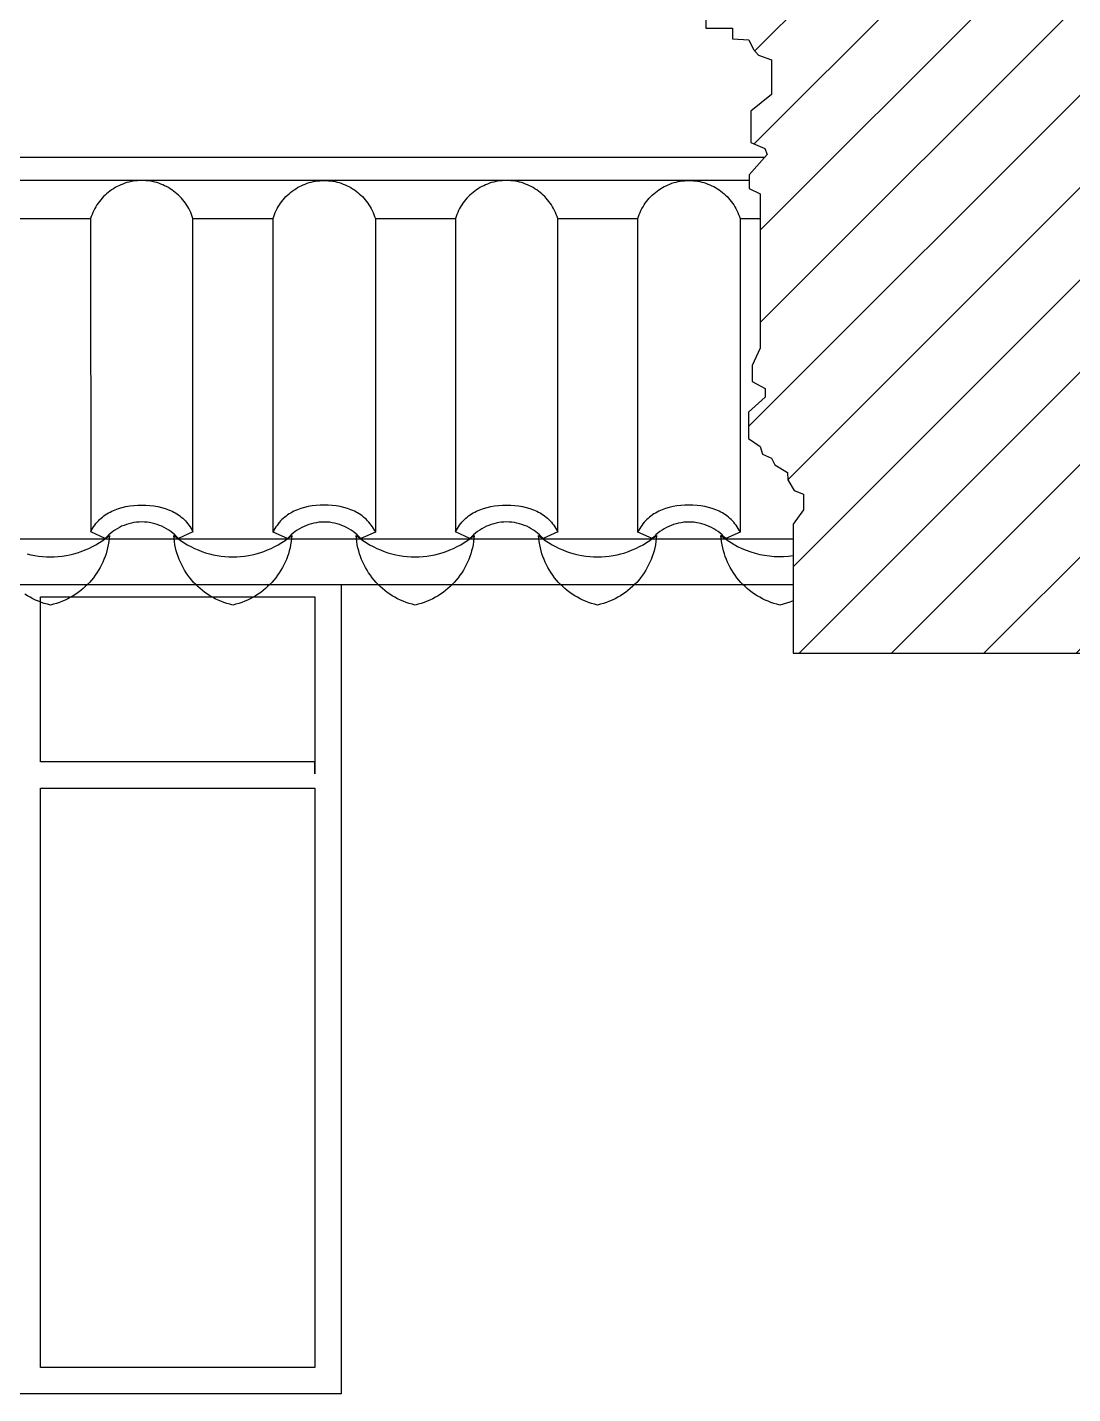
# Model space of a CAD drawing. Extents: x -20250 to 331240, y -699 to 63168.
# Drawn here: x 316214 to 318215, y 8701 to 11317 of the extents above; entities that cross this region are included whole.
import ezdxf

# ---------------------------------------------------------------- set-up
doc = ezdxf.new("R2010")
doc.units = 0
doc.header["$LTSCALE"] = 1000
doc.header["$MEASUREMENT"] = 0
for name, color, linetype in [('PUB_HATCH', 8, 'Continuous'), ('WALL', 9, 'Continuous'), ('窗', 4, 'Continuous')]:
    doc.layers.add(name, color=color, linetype=linetype)
doc.layers.add('瓦', color=7, linetype='Continuous', true_color=0x57e157)

msp = doc.modelspace()

# ---------------------------------------------------------------- hatches: boundary and pattern name
at = {"layer": 'PUB_HATCH'}
h = msp.add_hatch(dxfattribs=at)
h.set_pattern_fill('普通砖', color=256, scale=50, style=0)
h.set_pattern_definition([(45, (-59853.03, 80703.54), (-88.388383, 88.388383), [])])
h.paths.add_polyline_path([(319612.8, 10985.4), (320504.1, 10985.4), (320504.1, 10842.4), (320605.9, 10842.4), (320605.9, 10985.4), (321465, 10985.4), (321465, 10842.4), (321566.8, 10842.4), (321566.8, 10985.4), (322431.7, 10985.4), (322431.7, 10842.4), (322533.5, 10842.4), (322533.5, 10985.4), (323392.1, 10985.4), (323392.1, 10842.4), (323493.9, 10842.4), (323493.9, 10985.4), (324321.9, 10985.4), (324321.9, 10678.1), (324321.9, 10678.1), (324321.9, 10344.9), (324521.8, 10344.9), (324521.8, 10985.4), (324621.8, 10985.4), (324621.8, 11901.2), (324691.8, 11901.2), (324691.8, 11977.2), (324621.8, 11977.2), (324521.8, 11977.2), (324521.8, 11017.9), (318652.9, 11017.9), (318652.9, 13967.1), (318650.1, 13966.3), (318645.9, 13965.3), (318641.6, 13964.6), (318637.2, 13964), (318632.8, 13963.7), (318625.7, 13963.5), (318619.4, 13964), (318615.1, 13964.6), (318610.8, 13965.3), (318606.6, 13966.3), (318602.4, 13967.5), (318598.4, 13968.8), (318594.4, 13970.4), (318590.6, 13972.2), (318586.8, 13974.1), (318583.2, 13976.2), (318579.6, 13978.4), (318576.2, 13980.9), (318572.9, 13983.5), (318569.8, 13986.2), (318566.7, 13989.1), (318562.2, 13993.8), (318557.1, 14000.4), (318553.8, 14005.5), (318551.7, 14009.2), (318549.8, 14012.9), (318548.1, 14016.7), (318546.5, 14020.7), (318545.1, 14024.8), (318544, 14028.9), (318543, 14033.1), (318542.2, 14037.4), (318541.7, 14041.7), (318541.3, 14046.2), (318541.2, 14050.7), (318541.3, 14055.1), (318541.7, 14059.6), (318542.2, 14063.9), (318543, 14068.2), (318544, 14072.4), (318545.1, 14076.5), (318546.5, 14080.6), (318548.1, 14084.5), (318549.8, 14088.4), (318551.7, 14092.2), (318555, 14097.8), (318558.5, 14102.7), (318561.1, 14106), (318565.4, 14110.9), (318571.4, 14116.7), (318578, 14121.9), (318583.2, 14125.1), (318586.8, 14127.2), (318590.6, 14129.2), (318594.4, 14130.9), (318598.4, 14132.5), (318602.4, 14133.8), (318606.6, 14135), (318610.8, 14136), (318615.1, 14136.7), (318619.4, 14137.3), (318623.8, 14137.6), (318628.3, 14137.7), (318635.4, 14137.5), (318641.6, 14136.7), (318645.9, 14136), (318652.9, 14134.3), (318652.9, 14151.6), (319433.5, 14509.7), (319493.8, 14538.2), (319495.4, 14540.6), (319498, 14543.8), (319500.8, 14547), (319505.3, 14551.8), (319511.6, 14557.2), (319516.5, 14560.7), (319520.1, 14562.9), (319525.7, 14566.2), (319531.3, 14568.7), (319535.3, 14570.3), (319539.3, 14571.7), (319543.5, 14572.8), (319547.7, 14573.8), (319552, 14574.6), (319556.3, 14575.1), (319563.3, 14575.6), (319572.1, 14575.4), (320059.5, 14806.5), (320553.1, 15046.2), (320555.6, 15048.8), (320558.6, 15051.7), (320561.8, 15054.4), (320565.1, 15057), (320568.5, 15059.5), (320572, 15061.7), (320577.7, 15064.9), (320583.3, 15067.5), (320587.2, 15069.1), (320593.6, 15071.2), (320602, 15073.1), (320610.7, 15074.2), (320616.9, 15077.2), (321262.9, 15364.3), (321358.7, 15412.8), (321447.4, 15479.4), (321610.9, 15589.3), (321943.4, 15353), (322525.8, 15015.2), (322579.5, 14985.3), (322585.5, 14984.2), (322589.7, 14983.3), (322593.8, 14982.1), (322597.8, 14980.7), (322601.8, 14979.2), (322605.7, 14977.4), (322609.4, 14975.5), (322615.1, 14972.2), (322620, 14968.7), (322625.1, 14964.7), (322629.5, 14960.5), (322633.9, 14955.8), (322635.1, 14954.4), (323113, 14688.1), (323441.1, 14519), (323443.8, 14518.8), (323450.7, 14517.9), (323459.2, 14515.9), (323464.9, 14514), (323468.8, 14512.4), (323474.9, 14509.7), (323482.2, 14505.4), (323487, 14501.9), (323492.1, 14497.9), (323498.2, 14492.1), (323502.2, 14487.5), (323729.4, 14370.4), (324690.1, 13888.3), (324694.3, 13889.3), (324698.6, 13890.1), (324702.9, 13890.6), (324707.4, 13890.9), (324711.8, 13891.1), (324716.3, 13890.9), (324723.2, 13890.4), (324729.4, 13889.3), (324733.6, 13888.3), (324737.7, 13887.1), (324741.8, 13885.7), (324748, 13883.3), (324753.3, 13880.5), (324757, 13878.4), (324762.4, 13874.9), (324767.2, 13871.2), (324772.1, 13866.9), (324777.9, 13860.8), (324781.6, 13856.1), (324784.1, 13852.6), (324786.3, 13849.1), (324788.4, 13845.4), (324790.3, 13841.7), (324793.4, 13835), (325044.4, 13703.6), (325162.3, 13703.6), (325180.4, 13727.2), (324723.5, 13966.3), (323729.4, 14465.2), (323113, 14782.9), (322525.8, 15110), (321943.4, 15447.8), (321610.9, 15684.1), (321447.4, 15574.2), (321358.7, 15507.7), (321262.9, 15459.1), (320616.9, 15172), (320059.5, 14901.3), (319433.5, 14604.4), (318439.3, 14148.4), (317949.4, 13942.4), (317949.4, 13888.5), (318041.3, 13888.5), (318041.3, 13858.6), (318097.4, 13858.6), (318097.4, 13571.7), (318114.5, 13557.9), (318119.9, 13548), (318131.9, 13537.3), (318143.3, 13533), (318155.4, 13521.1), (318164.4, 13512.8), (318178.8, 13507.2), (318178.8, 12658), (317713.6, 12314.7), (317287.2, 12036.6), (317287.2, 11925.3), (317378.3, 11925.3), (317393.4, 11880.6), (317414.6, 11872.7), (317431.5, 11867.4), (317436.1, 11847.9), (317481, 11847.9), (317481, 11688.7), (317446, 11688.7), (317446, 11658.4), (317484.5, 11658.4), (317484.5, 11362.2), (317512.7, 11344.3), (317512.7, 11314.8), (317564, 11314.8), (317564, 11294.5), (317594.8, 11292.3), (317604, 11274.1), (317613.5, 11263.5), (317638.4, 11254.3), (317638.4, 11188.1), (317598.5, 11155.9), (317598.5, 11096.2), (317625.4, 11084.9), (317629.9, 11073), (317595.5, 11034.1), (317595.5, 11008.2), (317616.8, 10997.7), (317616.8, 10702.2), (317601.3, 10669), (317601.3, 10638.3), (317626.1, 10625.1), (317626.1, 10608.7), (317594.4, 10579.7), (317594.4, 10529.3), (317616.6, 10514), (317621.1, 10499.5), (317638.3, 10492), (317645, 10478.9), (317668.9, 10464.3), (317669.7, 10450.2), (317681.6, 10430), (317699.5, 10423.2), (317699.5, 10392.9), (317679.6, 10365.5), (317679.6, 10118.7), (318452.9, 10118.7), (318452.9, 10017.2), (318652.9, 10017.2), (318652.9, 10985.4), (319512.8, 10985.4), (319512.8, 10765.4), (319612.8, 10765.4)])

# ---------------------------------------------------------------- linework, layer by layer
at = {"layer": 'WALL'}
for points in [[(317512.7, 11344.3, 0), (317512.7, 11314.8, 0), (317564, 11314.8, 0), (317564, 11294.5, 0), (317594.8, 11292.3, 0), (317604, 11274.1, 0), (317613.5, 11263.5, 0), (317638.4, 11254.3, 0), (317638.4, 11188.1, 0), (317598.5, 11155.9, 0), (317598.5, 11096.2, 0), (317625.4, 11084.9, 0), (317629.9, 11073, 0), (317595.5, 11034.1, 0), (317595.5, 11008.2, 0), (317616.8, 10997.7, 0), (317616.8, 10702.2, 0), (317601.3, 10669, 0), (317601.3, 10638.3, 0), (317626.1, 10625.1, 0), (317626.1, 10608.7, 0), (317594.4, 10579.7, 0), (317594.4, 10529.3, 0), (317616.6, 10514, 0), (317621.1, 10499.5, 0), (317638.3, 10492, 0), (317645, 10478.9, 0), (317668.9, 10464.3, 0), (317669.7, 10450.2, 0), (317681.6, 10430, 0), (317699.5, 10423.2, 0), (317699.5, 10392.9, 0), (317679.6, 10365.5, 0), (317679.6, 10118.7, 0), (318452.9, 10118.7, 0)], [(314059, 11067.9, 0), (317625.4, 11067.9, 0)], [(317595.5, 11023.2, 0), (313892, 11023.2, 0)], [(313892, 10337.7, 0), (317679.6, 10337.7, 0)], [(313892, 10250, 0), (317679.6, 10250, 0)]]:
    msp.add_polyline3d(points, dxfattribs=at)
at = {"layer": '瓦'}
for points in [[(316531.1, 10350.6, 0), (316503.5, 10337.9, 0), (316500.1, 10341.6, 0), (316496.5, 10345.1, 0), (316492.7, 10348.3, 0), (316488.8, 10351.4, 0), (316484.8, 10354.2, 0), (316480.6, 10356.9, 0), (316476.3, 10359.2, 0), (316471.8, 10361.4, 0), (316467.3, 10363.3, 0), (316462.6, 10365, 0), (316457.9, 10366.4, 0), (316453.1, 10367.6, 0), (316448.2, 10368.5, 0), (316443.3, 10369.2, 0), (316438.3, 10369.6, 0), (316433.2, 10369.7, 0), (316428.2, 10369.6, 0), (316423.2, 10369.2, 0), (316418.3, 10368.5, 0), (316413.4, 10367.6, 0), (316408.6, 10366.4, 0), (316403.9, 10365, 0), (316399.2, 10363.3, 0), (316394.7, 10361.4, 0), (316390.3, 10359.2, 0), (316386, 10356.9, 0), (316381.8, 10354.2, 0), (316377.7, 10351.4, 0), (316373.8, 10348.4, 0), (316370, 10345.1, 0), (316366.4, 10341.6, 0), (316363, 10337.9, 0), (316335.5, 10350.6, 0), (316337.2, 10354, 0), (316339.1, 10357.3, 0), (316341.1, 10360.5, 0), (316343.2, 10363.6, 0), (316345.4, 10366.5, 0), (316347.7, 10369.2, 0), (316350.1, 10371.9, 0), (316352.6, 10374.4, 0), (316355.2, 10376.9, 0), (316357.8, 10379.2, 0), (316360.6, 10381.3, 0), (316363.4, 10383.4, 0), (316366.4, 10385.3, 0), (316369.4, 10387.1, 0), (316372.5, 10388.8, 0), (316375.6, 10390.4, 0), (316378.8, 10391.9, 0), (316382.1, 10393.2, 0), (316388.9, 10395.7, 0), (316395.8, 10397.7, 0), (316403, 10399.3, 0), (316410.4, 10400.5, 0), (316417.9, 10401.4, 0), (316425.6, 10401.9, 0), (316433.4, 10402.1, 0), (316441.1, 10401.9, 0), (316448.8, 10401.4, 0), (316456.3, 10400.5, 0), (316463.7, 10399.3, 0), (316470.9, 10397.7, 0), (316477.9, 10395.6, 0), (316484.6, 10393.2, 0), (316487.9, 10391.8, 0), (316491.1, 10390.3, 0), (316494.3, 10388.7, 0), (316497.3, 10387.1, 0), (316500.3, 10385.2, 0), (316503.3, 10383.3, 0), (316506.1, 10381.2, 0), (316508.9, 10379.1, 0), (316511.5, 10376.8, 0), (316514.1, 10374.4, 0), (316516.6, 10371.8, 0), (316519, 10369.2, 0), (316521.3, 10366.4, 0), (316523.5, 10363.5, 0), (316525.6, 10360.4, 0), (316527.6, 10357.2, 0), (316529.4, 10353.9, 0), (316531.2, 10350.5, 0), (316531.2, 10950.5, 0), (316529.9, 10954.5, 0), (316528.4, 10958.4, 0), (316526.8, 10962.2, 0), (316525.1, 10966, 0), (316523.2, 10969.7, 0), (316521.2, 10973.2, 0), (316519, 10976.7, 0), (316516.7, 10980.1, 0), (316514.3, 10983.3, 0), (316511.8, 10986.5, 0), (316509.1, 10989.5, 0), (316506.3, 10992.5, 0), (316503.5, 10995.3, 0), (316500.5, 10998, 0), (316497.4, 11000.6, 0), (316494.2, 11003.1, 0), (316491, 11005.4, 0), (316487.6, 11007.6, 0), (316484.1, 11009.7, 0), (316480.6, 11011.6, 0), (316477, 11013.4, 0), (316473.3, 11015.1, 0), (316469.6, 11016.6, 0), (316465.7, 11018, 0), (316461.9, 11019.2, 0), (316457.9, 11020.2, 0), (316453.9, 11021.2, 0), (316449.9, 11021.9, 0), (316445.8, 11022.5, 0), (316441.6, 11022.9, 0), (316437.5, 11023.2, 0), (316433.2, 11023.2, 0), (316429, 11023.2, 0), (316424.9, 11022.9, 0), (316420.7, 11022.5, 0), (316416.6, 11021.9, 0), (316412.6, 11021.2, 0), (316408.6, 11020.2, 0), (316404.6, 11019.2, 0), (316400.7, 11018, 0), (316396.9, 11016.6, 0), (316393.2, 11015.1, 0), (316389.5, 11013.4, 0), (316385.9, 11011.6, 0), (316382.3, 11009.7, 0), (316378.9, 11007.6, 0), (316375.5, 11005.4, 0), (316372.2, 11003.1, 0), (316369.1, 11000.6, 0), (316366, 10998, 0), (316363, 10995.3, 0), (316360.1, 10992.5, 0), (316357.4, 10989.5, 0), (316354.7, 10986.5, 0), (316352.2, 10983.3, 0), (316349.8, 10980.1, 0), (316347.5, 10976.7, 0), (316345.3, 10973.2, 0), (316343.3, 10969.7, 0), (316341.4, 10966, 0), (316339.7, 10962.2, 0), (316338.1, 10958.4, 0), (316336.6, 10954.5, 0), (316335.3, 10950.5, 0), (316335.4, 10350.5, 0)], [(316684.4, 10350.5, 0), (316684.4, 10950.5, 0), (316685.7, 10954.5, 0), (316687.1, 10958.4, 0), (316688.7, 10962.2, 0), (316690.5, 10966, 0), (316692.3, 10969.7, 0), (316694.4, 10973.2, 0), (316696.5, 10976.7, 0), (316698.8, 10980.1, 0), (316701.2, 10983.3, 0), (316703.7, 10986.5, 0), (316706.4, 10989.5, 0), (316709.2, 10992.5, 0), (316712, 10995.3, 0), (316715, 10998, 0), (316718.1, 11000.6, 0), (316721.3, 11003.1, 0), (316724.6, 11005.4, 0), (316727.9, 11007.6, 0), (316731.4, 11009.7, 0), (316734.9, 11011.6, 0), (316738.5, 11013.4, 0), (316742.2, 11015.1, 0), (316746, 11016.6, 0), (316749.8, 11018, 0), (316753.7, 11019.2, 0), (316757.6, 11020.2, 0), (316761.6, 11021.2, 0), (316765.7, 11021.9, 0), (316769.7, 11022.5, 0), (316773.9, 11022.9, 0), (316778.1, 11023.2, 0), (316782.3, 11023.2, 0), (316786.5, 11023.2, 0), (316790.7, 11022.9, 0), (316794.8, 11022.5, 0), (316798.9, 11021.9, 0), (316803, 11021.2, 0), (316806.9, 11020.2, 0), (316810.9, 11019.2, 0), (316814.8, 11018, 0), (316818.6, 11016.6, 0), (316822.3, 11015.1, 0), (316826, 11013.4, 0), (316829.6, 11011.6, 0), (316833.2, 11009.7, 0), (316836.6, 11007.6, 0), (316840, 11005.4, 0), (316843.2, 11003.1, 0), (316846.4, 11000.6, 0), (316849.5, 10998, 0), (316852.5, 10995.3, 0), (316855.4, 10992.5, 0), (316858.1, 10989.5, 0), (316860.8, 10986.5, 0), (316863.3, 10983.3, 0), (316865.7, 10980.1, 0), (316868, 10976.7, 0), (316870.2, 10973.2, 0), (316872.2, 10969.7, 0), (316874.1, 10966, 0), (316875.8, 10962.2, 0), (316877.4, 10958.4, 0), (316878.9, 10954.5, 0), (316880.2, 10950.5, 0), (316880.2, 10350.5, 0), (316878.4, 10353.9, 0), (316876.5, 10357.2, 0), (316874.5, 10360.4, 0), (316872.4, 10363.5, 0), (316870.2, 10366.4, 0), (316868, 10369.2, 0), (316865.5, 10371.8, 0), (316863.1, 10374.3, 0), (316860.5, 10376.7, 0), (316857.8, 10379, 0), (316855, 10381.2, 0), (316852.2, 10383.2, 0), (316849.3, 10385.2, 0), (316846.2, 10387, 0), (316843.2, 10388.7, 0), (316840, 10390.3, 0), (316836.8, 10391.8, 0), (316833.5, 10393.1, 0), (316826.7, 10395.6, 0), (316819.8, 10397.6, 0), (316812.6, 10399.2, 0), (316805.2, 10400.4, 0), (316797.7, 10401.3, 0), (316790, 10401.8, 0), (316782.2, 10401.9, 0), (316774.5, 10401.8, 0), (316766.8, 10401.2, 0), (316759.3, 10400.4, 0), (316751.9, 10399.2, 0), (316744.7, 10397.5, 0), (316737.7, 10395.5, 0), (316731, 10393.1, 0), (316727.7, 10391.7, 0), (316724.5, 10390.2, 0), (316721.3, 10388.6, 0), (316718.2, 10386.9, 0), (316715.2, 10385.1, 0), (316712.3, 10383.2, 0), (316709.5, 10381.1, 0), (316706.7, 10378.9, 0), (316704, 10376.7, 0), (316701.5, 10374.2, 0), (316699, 10371.7, 0), (316696.6, 10369.1, 0), (316694.3, 10366.2, 0), (316692.1, 10363.3, 0), (316690, 10360.3, 0), (316688, 10357.1, 0), (316686.2, 10353.8, 0), (316684.4, 10350.3, 0)], [(317229.2, 10350.6, 0), (317201.6, 10337.9, 0), (317198.2, 10341.6, 0), (317194.6, 10345.1, 0), (317190.8, 10348.3, 0), (317186.9, 10351.4, 0), (317182.9, 10354.2, 0), (317178.7, 10356.9, 0), (317174.4, 10359.2, 0), (317169.9, 10361.4, 0), (317165.4, 10363.3, 0), (317160.7, 10365, 0), (317156, 10366.4, 0), (317151.2, 10367.6, 0), (317146.3, 10368.5, 0), (317141.4, 10369.2, 0), (317136.4, 10369.6, 0), (317131.3, 10369.7, 0), (317126.3, 10369.6, 0), (317121.3, 10369.2, 0), (317116.4, 10368.5, 0), (317111.5, 10367.6, 0), (317106.7, 10366.4, 0), (317102, 10365, 0), (317097.3, 10363.3, 0), (317092.8, 10361.4, 0), (317088.4, 10359.2, 0), (317084, 10356.9, 0), (317079.9, 10354.2, 0), (317075.8, 10351.4, 0), (317071.9, 10348.4, 0), (317068.1, 10345.1, 0), (317064.5, 10341.6, 0), (317061.1, 10337.9, 0), (317033.6, 10350.6, 0), (317035.3, 10354, 0), (317037.2, 10357.3, 0), (317039.2, 10360.5, 0), (317041.3, 10363.6, 0), (317043.5, 10366.5, 0), (317045.8, 10369.2, 0), (317048.2, 10371.9, 0), (317050.7, 10374.4, 0), (317053.2, 10376.9, 0), (317055.9, 10379.2, 0), (317058.7, 10381.3, 0), (317061.5, 10383.4, 0), (317064.5, 10385.3, 0), (317067.5, 10387.1, 0), (317070.5, 10388.8, 0), (317073.7, 10390.4, 0), (317076.9, 10391.9, 0), (317080.2, 10393.2, 0), (317087, 10395.7, 0), (317093.9, 10397.7, 0), (317101.1, 10399.3, 0), (317108.5, 10400.5, 0), (317116, 10401.4, 0), (317123.7, 10401.9, 0), (317131.5, 10402.1, 0), (317139.2, 10401.9, 0), (317146.9, 10401.4, 0), (317154.4, 10400.5, 0), (317161.8, 10399.3, 0), (317169, 10397.7, 0), (317176, 10395.6, 0), (317182.7, 10393.2, 0), (317186, 10391.8, 0), (317189.2, 10390.3, 0), (317192.4, 10388.7, 0), (317195.4, 10387.1, 0), (317198.4, 10385.2, 0), (317201.4, 10383.3, 0), (317204.2, 10381.2, 0), (317207, 10379.1, 0), (317209.6, 10376.8, 0), (317212.2, 10374.4, 0), (317214.7, 10371.8, 0), (317217.1, 10369.2, 0), (317219.4, 10366.4, 0), (317221.6, 10363.5, 0), (317223.7, 10360.4, 0), (317225.7, 10357.2, 0), (317227.5, 10353.9, 0), (317229.3, 10350.5, 0), (317229.2, 10950.5, 0), (317228, 10954.5, 0), (317226.5, 10958.4, 0), (317224.9, 10962.2, 0), (317223.2, 10966, 0), (317221.3, 10969.7, 0), (317219.2, 10973.2, 0), (317217.1, 10976.7, 0), (317214.8, 10980.1, 0), (317212.4, 10983.3, 0), (317209.9, 10986.5, 0), (317207.2, 10989.5, 0), (317204.4, 10992.5, 0), (317201.6, 10995.3, 0), (317198.6, 10998, 0), (317195.5, 11000.6, 0), (317192.3, 11003.1, 0), (317189, 11005.4, 0), (317185.7, 11007.6, 0), (317182.2, 11009.7, 0), (317178.7, 11011.6, 0), (317175.1, 11013.4, 0), (317171.4, 11015.1, 0), (317167.7, 11016.6, 0), (317163.8, 11018, 0), (317160, 11019.2, 0), (317156, 11020.2, 0), (317152, 11021.2, 0), (317148, 11021.9, 0), (317143.9, 11022.5, 0), (317139.7, 11022.9, 0), (317135.5, 11023.2, 0), (317131.3, 11023.2, 0), (317127.1, 11023.2, 0), (317123, 11022.9, 0), (317118.8, 11022.5, 0), (317114.7, 11021.9, 0), (317110.7, 11021.2, 0), (317106.7, 11020.2, 0), (317102.7, 11019.2, 0), (317098.8, 11018, 0), (317095, 11016.6, 0), (317091.3, 11015.1, 0), (317087.6, 11013.4, 0), (317084, 11011.6, 0), (317080.4, 11009.7, 0), (317077, 11007.6, 0), (317073.6, 11005.4, 0), (317070.3, 11003.1, 0), (317067.2, 11000.6, 0), (317064.1, 10998, 0), (317061.1, 10995.3, 0), (317058.2, 10992.5, 0), (317055.5, 10989.5, 0), (317052.8, 10986.5, 0), (317050.3, 10983.3, 0), (317047.9, 10980.1, 0), (317045.6, 10976.7, 0), (317043.4, 10973.2, 0), (317041.4, 10969.7, 0), (317039.5, 10966, 0), (317037.8, 10962.2, 0), (317036.2, 10958.4, 0), (317034.7, 10954.5, 0), (317033.4, 10950.5, 0), (317033.5, 10350.5, 0)], [(317382.5, 10350.5, 0), (317382.5, 10950.5, 0), (317383.8, 10954.5, 0), (317385.2, 10958.4, 0), (317386.8, 10962.2, 0), (317388.6, 10966, 0), (317390.4, 10969.7, 0), (317392.5, 10973.2, 0), (317394.6, 10976.7, 0), (317396.9, 10980.1, 0), (317399.3, 10983.3, 0), (317401.8, 10986.5, 0), (317404.5, 10989.5, 0), (317407.3, 10992.5, 0), (317410.1, 10995.3, 0), (317413.1, 10998, 0), (317416.2, 11000.6, 0), (317419.4, 11003.1, 0), (317422.7, 11005.4, 0), (317426, 11007.6, 0), (317429.5, 11009.7, 0), (317433, 11011.6, 0), (317436.6, 11013.4, 0), (317440.3, 11015.1, 0), (317444.1, 11016.6, 0), (317447.9, 11018, 0), (317451.8, 11019.2, 0), (317455.7, 11020.2, 0), (317459.7, 11021.2, 0), (317463.7, 11021.9, 0), (317467.8, 11022.5, 0), (317472, 11022.9, 0), (317476.2, 11023.2, 0), (317480.4, 11023.2, 0), (317484.6, 11023.2, 0), (317488.8, 11022.9, 0), (317492.9, 11022.5, 0), (317497, 11021.9, 0), (317501, 11021.2, 0), (317505, 11020.2, 0), (317509, 11019.2, 0), (317512.9, 11018, 0), (317516.7, 11016.6, 0), (317520.4, 11015.1, 0), (317524.1, 11013.4, 0), (317527.7, 11011.6, 0), (317531.3, 11009.7, 0), (317534.7, 11007.6, 0), (317538.1, 11005.4, 0), (317541.3, 11003.1, 0), (317544.5, 11000.6, 0), (317547.6, 10998, 0), (317550.6, 10995.3, 0), (317553.5, 10992.5, 0), (317556.2, 10989.5, 0), (317558.9, 10986.5, 0), (317561.4, 10983.3, 0), (317563.8, 10980.1, 0), (317566.1, 10976.7, 0), (317568.3, 10973.2, 0), (317570.3, 10969.7, 0), (317572.2, 10966, 0), (317573.9, 10962.2, 0), (317575.5, 10958.4, 0), (317577, 10954.5, 0), (317578.3, 10950.5, 0), (317578.2, 10350.5, 0), (317576.5, 10353.9, 0), (317574.6, 10357.2, 0), (317572.6, 10360.4, 0), (317570.5, 10363.5, 0), (317568.3, 10366.4, 0), (317566, 10369.2, 0), (317563.6, 10371.8, 0), (317561.2, 10374.3, 0), (317558.6, 10376.7, 0), (317555.9, 10379, 0), (317553.1, 10381.2, 0), (317550.3, 10383.2, 0), (317547.4, 10385.2, 0), (317544.3, 10387, 0), (317541.3, 10388.7, 0), (317538.1, 10390.3, 0), (317534.9, 10391.8, 0), (317531.6, 10393.1, 0), (317524.8, 10395.6, 0), (317517.9, 10397.6, 0), (317510.7, 10399.2, 0), (317503.3, 10400.4, 0), (317495.8, 10401.3, 0), (317488.1, 10401.8, 0), (317480.3, 10401.9, 0), (317472.6, 10401.8, 0), (317464.9, 10401.2, 0), (317457.4, 10400.4, 0), (317450, 10399.2, 0), (317442.8, 10397.5, 0), (317435.8, 10395.5, 0), (317429.1, 10393.1, 0), (317425.8, 10391.7, 0), (317422.6, 10390.2, 0), (317419.4, 10388.6, 0), (317416.3, 10386.9, 0), (317413.3, 10385.1, 0), (317410.4, 10383.2, 0), (317407.6, 10381.1, 0), (317404.8, 10378.9, 0), (317402.1, 10376.7, 0), (317399.6, 10374.2, 0), (317397.1, 10371.7, 0), (317394.7, 10369.1, 0), (317392.4, 10366.2, 0), (317390.2, 10363.3, 0), (317388.1, 10360.3, 0), (317386.1, 10357.1, 0), (317384.2, 10353.8, 0), (317382.5, 10350.3, 0)], [(316182.1, 10950.5, 0), (316335.3, 10950.5, 0)], [(316531.2, 10950.5, 0), (316684.4, 10950.5, 0)], [(316880.2, 10950.5, 0), (317033.4, 10950.5, 0)], [(317229.2, 10950.5, 0), (317382.5, 10950.5, 0)], [(317578.3, 10950.5, 0), (317616.8, 10950.5, 0)], [(316880.2, 10350.4, 0), (316852.6, 10337.8, 0), (316849.2, 10341.5, 0), (316845.6, 10344.9, 0), (316841.8, 10348.2, 0), (316837.9, 10351.3, 0), (316833.8, 10354.1, 0), (316829.6, 10356.7, 0), (316825.3, 10359.1, 0), (316820.9, 10361.3, 0), (316816.3, 10363.2, 0), (316811.7, 10364.9, 0), (316807, 10366.3, 0), (316802.1, 10367.5, 0), (316797.3, 10368.4, 0), (316792.3, 10369.1, 0), (316787.3, 10369.5, 0), (316782.3, 10369.6, 0), (316777.3, 10369.5, 0), (316772.3, 10369.1, 0), (316767.4, 10368.4, 0), (316762.5, 10367.5, 0), (316757.7, 10366.3, 0), (316752.9, 10364.9, 0), (316748.3, 10363.2, 0), (316743.7, 10361.3, 0), (316739.3, 10359.1, 0), (316735, 10356.7, 0), (316730.8, 10354.1, 0), (316726.7, 10351.3, 0), (316722.8, 10348.2, 0), (316719, 10345, 0), (316715.5, 10341.5, 0), (316712, 10337.8, 0), (316684.5, 10350.4, 0)], [(317578.2, 10350.4, 0), (317550.7, 10337.8, 0), (317547.3, 10341.5, 0), (317543.7, 10344.9, 0), (317539.9, 10348.2, 0), (317536, 10351.3, 0), (317531.9, 10354.1, 0), (317527.7, 10356.7, 0), (317523.4, 10359.1, 0), (317519, 10361.3, 0), (317514.4, 10363.2, 0), (317509.8, 10364.9, 0), (317505, 10366.3, 0), (317500.2, 10367.5, 0), (317495.4, 10368.4, 0), (317490.4, 10369.1, 0), (317485.4, 10369.5, 0), (317480.4, 10369.6, 0), (317475.4, 10369.5, 0), (317470.4, 10369.1, 0), (317465.5, 10368.4, 0), (317460.6, 10367.5, 0), (317455.8, 10366.3, 0), (317451, 10364.9, 0), (317446.4, 10363.2, 0), (317441.8, 10361.3, 0), (317437.4, 10359.1, 0), (317433.1, 10356.7, 0), (317428.9, 10354.1, 0), (317424.8, 10351.3, 0), (317420.9, 10348.2, 0), (317417.1, 10345, 0), (317413.5, 10341.5, 0), (317410.1, 10337.8, 0), (317382.6, 10350.4, 0)], [(316213.6, 10308.8, 0), (316221, 10307.1, 0), (316228.4, 10305.7, 0), (316235.8, 10304.5, 0), (316243.3, 10303.7, 0), (316250.8, 10303.2, 0), (316258.3, 10303.1, 0), (316265.8, 10303.2, 0), (316273.4, 10303.7, 0), (316280.8, 10304.5, 0), (316288.3, 10305.7, 0), (316295.7, 10307.1, 0), (316303.1, 10308.8, 0), (316310.3, 10310.9, 0), (316317.5, 10313.3, 0), (316324.7, 10316.1, 0), (316331.7, 10319.1, 0), (316338.6, 10322.5, 0), (316345.4, 10326.2, 0), (316352.1, 10330.2, 0), (316358.6, 10334.5, 0), (316365, 10339.1, 0), (316371.2, 10344.1, 0), (316370.7, 10338.1, 0), (316370, 10332.1, 0), (316369, 10326.2, 0), (316367.8, 10320.4, 0), (316366.4, 10314.7, 0), (316364.8, 10309, 0), (316362.9, 10303.5, 0), (316360.8, 10298, 0), (316358.6, 10292.7, 0), (316356.1, 10287.4, 0), (316353.4, 10282.3, 0), (316350.5, 10277.3, 0), (316347.4, 10272.4, 0), (316344.1, 10267.7, 0), (316340.7, 10263, 0), (316337, 10258.6, 0), (316333.2, 10254.2, 0), (316329.2, 10250.1, 0), (316325.1, 10246.1, 0), (316320.8, 10242.2, 0), (316316.3, 10238.5, 0), (316311.7, 10235, 0), (316307, 10231.7, 0), (316302.1, 10228.5, 0), (316297, 10225.6, 0), (316291.9, 10222.8, 0), (316286.6, 10220.3, 0), (316281.2, 10217.9, 0), (316275.6, 10215.8, 0), (316270, 10213.9, 0), (316264.2, 10212.2, 0), (316258.3, 10210.7, 0), (316252.5, 10212.2, 0), (316246.7, 10213.9, 0), (316241.1, 10215.8, 0), (316235.5, 10217.9, 0), (316230.1, 10220.3, 0), (316224.8, 10222.8, 0), (316219.6, 10225.6, 0), (316214.6, 10228.5, 0), (316209.7, 10231.7, 0)], [(317679.6, 10219, 0), (317673.6, 10216.5, 0), (317667.3, 10214.3, 0), (317661, 10212.4, 0), (317654.5, 10210.7, 0), (317648.7, 10212.2, 0), (317642.9, 10213.9, 0), (317637.2, 10215.8, 0), (317631.7, 10217.9, 0), (317626.3, 10220.3, 0), (317621, 10222.8, 0), (317615.8, 10225.6, 0), (317610.8, 10228.5, 0), (317605.9, 10231.7, 0), (317601.1, 10235, 0), (317596.5, 10238.5, 0), (317592.1, 10242.2, 0), (317587.8, 10246.1, 0), (317583.6, 10250.1, 0), (317579.6, 10254.2, 0), (317575.8, 10258.6, 0), (317572.2, 10263, 0), (317568.7, 10267.7, 0), (317565.5, 10272.4, 0), (317562.4, 10277.3, 0), (317559.5, 10282.3, 0), (317556.8, 10287.4, 0), (317554.3, 10292.7, 0), (317552, 10298, 0), (317549.9, 10303.5, 0), (317548.1, 10309, 0), (317546.4, 10314.7, 0), (317545, 10320.4, 0), (317543.8, 10326.2, 0), (317542.9, 10332.1, 0), (317542.2, 10338.1, 0), (317541.7, 10344.1, 0), (317549.2, 10338.1, 0), (317557, 10332.7, 0), (317565, 10327.7, 0), (317573.1, 10323.1, 0), (317581.5, 10319.1, 0), (317590, 10315.5, 0), (317598.6, 10312.4, 0), (317607.4, 10309.8, 0), (317616.3, 10307.6, 0), (317625.2, 10305.9, 0), (317634.3, 10304.7, 0), (317643.3, 10303.9, 0), (317652.4, 10303.6, 0), (317661.5, 10303.8, 0), (317670.6, 10304.4, 0), (317679.6, 10305.5, 0)]]:
    msp.add_polyline3d(points, dxfattribs=at)
for points in [[(316720.2, 10344.1, 0), (316719.7, 10338.1, 0), (316719, 10332.1, 0), (316718.1, 10326.2, 0), (316716.9, 10320.4, 0), (316715.5, 10314.7, 0), (316713.8, 10309, 0), (316712, 10303.5, 0), (316709.9, 10298, 0), (316707.6, 10292.7, 0), (316705.1, 10287.4, 0), (316702.4, 10282.3, 0), (316699.5, 10277.3, 0), (316696.4, 10272.4, 0), (316693.2, 10267.7, 0), (316689.7, 10263, 0), (316686.1, 10258.6, 0), (316682.3, 10254.2, 0), (316678.3, 10250.1, 0), (316674.1, 10246.1, 0), (316669.8, 10242.2, 0), (316665.4, 10238.5, 0), (316660.8, 10235, 0), (316656, 10231.7, 0), (316651.1, 10228.5, 0), (316646.1, 10225.6, 0), (316640.9, 10222.8, 0), (316635.6, 10220.3, 0), (316630.2, 10217.9, 0), (316624.7, 10215.8, 0), (316619, 10213.9, 0), (316613.2, 10212.2, 0), (316607.4, 10210.7, 0), (316601.5, 10212.2, 0), (316595.8, 10213.9, 0), (316590.1, 10215.8, 0), (316584.6, 10217.9, 0), (316579.2, 10220.3, 0), (316573.9, 10222.8, 0), (316568.7, 10225.6, 0), (316563.7, 10228.5, 0), (316558.8, 10231.7, 0), (316554, 10235, 0), (316549.4, 10238.5, 0), (316544.9, 10242.2, 0), (316540.6, 10246.1, 0), (316536.5, 10250.1, 0), (316532.5, 10254.2, 0), (316528.7, 10258.6, 0), (316525.1, 10263, 0), (316521.6, 10267.7, 0), (316518.3, 10272.4, 0), (316515.2, 10277.3, 0), (316512.3, 10282.3, 0), (316509.7, 10287.4, 0), (316507.2, 10292.7, 0), (316504.9, 10298, 0), (316502.8, 10303.5, 0), (316500.9, 10309, 0), (316499.3, 10314.7, 0), (316497.9, 10320.4, 0), (316496.7, 10326.2, 0), (316495.7, 10332.1, 0), (316495, 10338.1, 0), (316494.6, 10344.1, 0), (316500.8, 10339.1, 0), (316507.1, 10334.5, 0), (316513.6, 10330.2, 0), (316520.3, 10326.2, 0), (316527.1, 10322.5, 0), (316534, 10319.1, 0), (316541, 10316.1, 0), (316548.2, 10313.3, 0), (316555.4, 10310.9, 0), (316562.7, 10308.8, 0), (316570, 10307.1, 0), (316577.4, 10305.7, 0), (316584.9, 10304.5, 0), (316592.4, 10303.7, 0), (316599.9, 10303.2, 0), (316607.4, 10303.1, 0), (316614.9, 10303.2, 0), (316622.4, 10303.7, 0), (316629.9, 10304.5, 0), (316637.3, 10305.7, 0), (316644.7, 10307.1, 0), (316652.1, 10308.8, 0), (316659.4, 10310.9, 0), (316666.6, 10313.3, 0), (316673.7, 10316.1, 0), (316680.7, 10319.1, 0), (316687.7, 10322.5, 0), (316694.5, 10326.2, 0), (316701.1, 10330.2, 0), (316707.6, 10334.5, 0), (316714, 10339.1, 0)], [(317069.2, 10344.1, 0), (317068.8, 10338.1, 0), (317068.1, 10332.1, 0), (317067.1, 10326.2, 0), (317065.9, 10320.4, 0), (317064.5, 10314.7, 0), (317062.9, 10309, 0), (317061, 10303.5, 0), (317058.9, 10298, 0), (317056.7, 10292.7, 0), (317054.2, 10287.4, 0), (317051.5, 10282.3, 0), (317048.6, 10277.3, 0), (317045.5, 10272.4, 0), (317042.2, 10267.7, 0), (317038.7, 10263, 0), (317035.1, 10258.6, 0), (317031.3, 10254.2, 0), (317027.3, 10250.1, 0), (317023.2, 10246.1, 0), (317018.9, 10242.2, 0), (317014.4, 10238.5, 0), (317009.8, 10235, 0), (317005.1, 10231.7, 0), (317000.2, 10228.5, 0), (316995.1, 10225.6, 0), (316990, 10222.8, 0), (316984.7, 10220.3, 0), (316979.2, 10217.9, 0), (316973.7, 10215.8, 0), (316968.1, 10213.9, 0), (316962.3, 10212.2, 0), (316956.4, 10210.7, 0), (316950.6, 10212.2, 0), (316944.8, 10213.9, 0), (316939.2, 10215.8, 0), (316933.6, 10217.9, 0), (316928.2, 10220.3, 0), (316922.9, 10222.8, 0), (316917.7, 10225.6, 0), (316912.7, 10228.5, 0), (316907.8, 10231.7, 0), (316903, 10235, 0), (316898.4, 10238.5, 0), (316894, 10242.2, 0), (316889.7, 10246.1, 0), (316885.5, 10250.1, 0), (316881.5, 10254.2, 0), (316877.7, 10258.6, 0), (316874.1, 10263, 0), (316870.7, 10267.7, 0), (316867.4, 10272.4, 0), (316864.3, 10277.3, 0), (316861.4, 10282.3, 0), (316858.7, 10287.4, 0), (316856.2, 10292.7, 0), (316853.9, 10298, 0), (316851.8, 10303.5, 0), (316850, 10309, 0), (316848.3, 10314.7, 0), (316846.9, 10320.4, 0), (316845.7, 10326.2, 0), (316844.8, 10332.1, 0), (316844.1, 10338.1, 0), (316843.6, 10344.1, 0), (316849.8, 10339.1, 0), (316856.2, 10334.5, 0), (316862.7, 10330.2, 0), (316869.3, 10326.2, 0), (316876.1, 10322.5, 0), (316883.1, 10319.1, 0), (316890.1, 10316.1, 0), (316897.2, 10313.3, 0), (316904.4, 10310.9, 0), (316911.7, 10308.8, 0), (316919.1, 10307.1, 0), (316926.5, 10305.7, 0), (316933.9, 10304.5, 0), (316941.4, 10303.7, 0), (316948.9, 10303.2, 0), (316956.4, 10303.1, 0), (316963.9, 10303.2, 0), (316971.5, 10303.7, 0), (316978.9, 10304.5, 0), (316986.4, 10305.7, 0), (316993.8, 10307.1, 0), (317001.2, 10308.8, 0), (317008.4, 10310.9, 0), (317015.6, 10313.3, 0), (317022.8, 10316.1, 0), (317029.8, 10319.1, 0), (317036.7, 10322.5, 0), (317043.5, 10326.2, 0), (317050.2, 10330.2, 0), (317056.7, 10334.5, 0), (317063, 10339.1, 0)], [(317418.3, 10344.1, 0), (317417.8, 10338.1, 0), (317417.1, 10332.1, 0), (317416.2, 10326.2, 0), (317415, 10320.4, 0), (317413.6, 10314.7, 0), (317411.9, 10309, 0), (317410.1, 10303.5, 0), (317408, 10298, 0), (317405.7, 10292.7, 0), (317403.2, 10287.4, 0), (317400.5, 10282.3, 0), (317397.6, 10277.3, 0), (317394.5, 10272.4, 0), (317391.2, 10267.7, 0), (317387.8, 10263, 0), (317384.2, 10258.6, 0), (317380.4, 10254.2, 0), (317376.4, 10250.1, 0), (317372.2, 10246.1, 0), (317367.9, 10242.2, 0), (317363.5, 10238.5, 0), (317358.9, 10235, 0), (317354.1, 10231.7, 0), (317349.2, 10228.5, 0), (317344.2, 10225.6, 0), (317339, 10222.8, 0), (317333.7, 10220.3, 0), (317328.3, 10217.9, 0), (317322.7, 10215.8, 0), (317317.1, 10213.9, 0), (317311.3, 10212.2, 0), (317305.5, 10210.7, 0), (317299.6, 10212.2, 0), (317293.9, 10213.9, 0), (317288.2, 10215.8, 0), (317282.7, 10217.9, 0), (317277.2, 10220.3, 0), (317272, 10222.8, 0), (317266.8, 10225.6, 0), (317261.7, 10228.5, 0), (317256.9, 10231.7, 0), (317252.1, 10235, 0), (317247.5, 10238.5, 0), (317243, 10242.2, 0), (317238.7, 10246.1, 0), (317234.6, 10250.1, 0), (317230.6, 10254.2, 0), (317226.8, 10258.6, 0), (317223.2, 10263, 0), (317219.7, 10267.7, 0), (317216.4, 10272.4, 0), (317213.3, 10277.3, 0), (317210.4, 10282.3, 0), (317207.7, 10287.4, 0), (317205.2, 10292.7, 0), (317203, 10298, 0), (317200.9, 10303.5, 0), (317199, 10309, 0), (317197.4, 10314.7, 0), (317196, 10320.4, 0), (317194.8, 10326.2, 0), (317193.8, 10332.1, 0), (317193.1, 10338.1, 0), (317192.7, 10344.1, 0), (317198.9, 10339.1, 0), (317205.2, 10334.5, 0), (317211.7, 10330.2, 0), (317218.4, 10326.2, 0), (317225.2, 10322.5, 0), (317232.1, 10319.1, 0), (317239.1, 10316.1, 0), (317246.2, 10313.3, 0), (317253.5, 10310.9, 0), (317260.7, 10308.8, 0), (317268.1, 10307.1, 0), (317275.5, 10305.7, 0), (317283, 10304.5, 0), (317290.5, 10303.7, 0), (317298, 10303.2, 0), (317305.5, 10303.1, 0), (317313, 10303.2, 0), (317320.5, 10303.7, 0), (317328, 10304.5, 0), (317335.4, 10305.7, 0), (317342.8, 10307.1, 0), (317350.2, 10308.8, 0), (317357.5, 10310.9, 0), (317364.7, 10313.3, 0), (317371.8, 10316.1, 0), (317378.8, 10319.1, 0), (317385.7, 10322.5, 0), (317392.5, 10326.2, 0), (317399.2, 10330.2, 0), (317405.7, 10334.5, 0), (317412.1, 10339.1, 0)]]:
    msp.add_polyline3d(points, close=True, dxfattribs=at)
at = {"layer": '窗'}
msp.add_polyline3d([(316814.6, 10250, 0), (316814.6, 8701.2, 0), (314463, 8701.2, 0), (314463, 10250, 0)], dxfattribs=at)
for points in [[(316764.6, 9910.4, 0), (316239.2, 9910.4, 0), (316239.2, 10226.4, 0), (316764.6, 10226.4, 0), (316764.6, 9905.8, 0), (316764.6, 9887.7, 0)], [(316764.6, 8751.2, 0), (316239.2, 8751.2, 0), (316239.2, 9860.4, 0), (316764.6, 9860.4, 0)]]:
    msp.add_polyline3d(points, close=True, dxfattribs=at)

doc.saveas('drawing.dxf')
